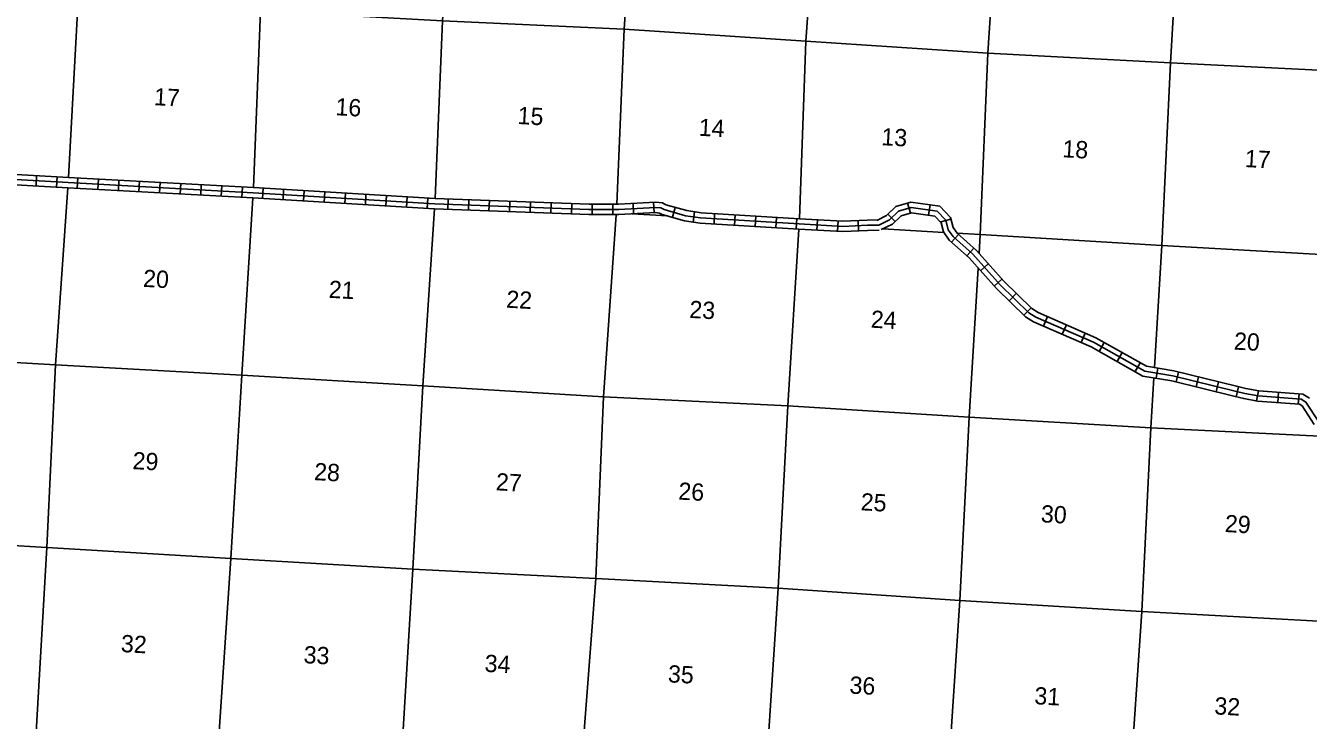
# Model space of a CAD drawing. Extents: x 217414 to 876900, y 15644499 to 16802726.
# Drawn here: x 408367 to 445489, y 16525244 to 16545357 of the extents above; entities that cross this region are included whole.
import ezdxf

# ---------------------------------------------------------------- set-up
doc = ezdxf.new("R2010")
doc.units = 0
for name, color, linetype in [('L13', 7, 'Continuous'), ('L14', 7, 'Continuous'), ('L8', 7, 'Continuous')]:
    doc.layers.add(name, color=color, linetype=linetype)

msp = doc.modelspace()

# ---------------------------------------------------------------- linework, layer by layer
at = {"layer": 'L13'}
for p, q in [((425919, 16539908), (426945, 16539846)), ((433178, 16539475), (434936, 16539372))]:
    msp.add_line(p, q, dxfattribs=at)
for points in [[(420217, 16540351), (420427, 16545500), (420796, 16550833), (421007, 16556023), (421341, 16561315), (421693, 16566651)], [(425475, 16540184), (425690, 16545259), (426031, 16550526), (426268, 16555740), (426585, 16561033), (426945, 16566288)], [(430762, 16539767), (430948, 16544909), (431320, 16550149), (431512, 16555449), (431861, 16560732), (432230, 16565907)], [(409608, 16540965), (409891, 16546110), (410231, 16551360), (410464, 16556666), (410780, 16561934), (411050, 16565513)], [(435958, 16538761), (435991, 16539310), (436213, 16544558), (436564, 16549858), (436863, 16555127), (437180, 16560429), (437478, 16565726)], [(414958, 16540668), (415166, 16545784), (415499, 16551051), (415749, 16556356), (416114, 16561605), (416373, 16565386)], [(441038, 16535458), (441250, 16538993), (441500, 16544282), (441808, 16549567), (442006, 16554842), (442352, 16560209), (442698, 16565284)], [(448134, 16543950), (446762, 16544024), (441500, 16544282), (436213, 16544558), (430948, 16544909), (425690, 16545259), (420427, 16545500), (415166, 16545784), (409891, 16546110), (404638, 16546376), (400919, 16546605)], [(408673, 16524906), (408984, 16530244), (409233, 16535533), (409589, 16540665)], [(413951, 16524632), (414301, 16529932), (414627, 16535234), (414942, 16540369)], [(419253, 16524330), (419569, 16529624), (419861, 16534927), (420201, 16540052)], [(424463, 16524050), (424864, 16529355), (425087, 16534612), (425460, 16539883)], [(429799, 16523754), (430142, 16529071), (430424, 16534350), (430747, 16539467)], [(435322, 16539349), (435991, 16539310), (441250, 16538993), (446535, 16538692), (451824, 16538457), (457075, 16538158), (462316, 16537817), (467639, 16537589), (472889, 16537273), (478124, 16536966), (483486, 16536694), (488664, 16536423), (493927, 16536190), (499202, 16535864), (504481, 16535605), (509759, 16535329), (512575, 16535182)], [(435059, 16523462), (435407, 16528712), (435675, 16534025), (435933, 16538339)], [(445823, 16533469), (440934, 16533716), (435675, 16534025), (430424, 16534350), (425087, 16534612), (419861, 16534927), (414627, 16535234), (409233, 16535533), (404049, 16535837), (402780, 16535909)], [(440311, 16523163), (440666, 16528395), (440934, 16533716), (441020, 16535157)], [(351178, 16533608), (361549, 16533050), (366883, 16532729), (372141, 16532379), (377402, 16532104), (382644, 16531788), (387904, 16531488), (393201, 16531102), (398390, 16530881), (403758, 16530559), (408984, 16530244), (414301, 16529932), (419569, 16529624), (424864, 16529355), (430142, 16529071), (435407, 16528712), (440666, 16528395), (445969, 16528110), (451236, 16527944), (455331, 16527697)]]:
    msp.add_lwpolyline(points, dxfattribs=at)
at = {"layer": 'L8'}
for p, q in [((408668, 16540719), (408685, 16541016)), ((409264, 16540685), (409281, 16540982)), ((409860, 16540651), (409876, 16540949)), ((410455, 16540618), (410472, 16540916)), ((411051, 16540585), (411068, 16540883)), ((411647, 16540552), (411663, 16540850)), ((412242, 16540519), (412259, 16540817)), ((412838, 16540486), (412855, 16540784)), ((413434, 16540453), (413450, 16540751)), ((414029, 16540420), (414046, 16540718)), ((414625, 16540387), (414642, 16540685)), ((415220, 16540353), (415238, 16540650)), ((415816, 16540317), (415833, 16540615)), ((416411, 16540281), (416429, 16540579)), ((417007, 16540245), (417024, 16540543)), ((417602, 16540209), (417620, 16540507)), ((418198, 16540173), (418216, 16540471)), ((418793, 16540137), (418811, 16540435)), ((419389, 16540102), (419407, 16540399)), ((419984, 16540066), (420002, 16540364)), ((420583, 16540038), (420595, 16540336)), ((421180, 16540016), (421191, 16540314)), ((421776, 16539994), (421787, 16540292)), ((422372, 16539971), (422383, 16540270)), ((422968, 16539949), (422979, 16540247)), ((423564, 16539927), (423575, 16540225)), ((424160, 16539905), (424172, 16540203)), ((424763, 16539886), (424762, 16540184)), ((425359, 16539888), (425358, 16540186)), ((425963, 16539911), (425947, 16540209)), ((426559, 16539944), (426542, 16540242)), ((427083, 16539808), (427164, 16540095)), ((427681, 16539670), (427727, 16539965)), ((428289, 16539615), (428306, 16539913)), ((433529, 16539687), (433323, 16539903)), ((433974, 16539933), (433891, 16540219)), ((434500, 16539870), (434543, 16540165)), ((428884, 16539579), (428902, 16539877)), ((429480, 16539544), (429497, 16539842)), ((430075, 16539508), (430093, 16539806)), ((430671, 16539473), (430688, 16539770)), ((431267, 16539439), (431284, 16539736)), ((431862, 16539405), (431879, 16539703)), ((432474, 16539418), (432460, 16539716)), ((434853, 16539678), (435141, 16539756)), ((435165, 16539088), (435365, 16539309)), ((435609, 16538689), (435809, 16538911)), ((436002, 16538263), (436225, 16538461)), ((436400, 16537818), (436623, 16538017)), ((436829, 16537390), (437038, 16537603)), ((437256, 16536972), (437464, 16537186)), ((437822, 16536659), (437941, 16536932)), ((438368, 16536420), (438488, 16536693)), ((438915, 16536181), (439034, 16536454)), ((439436, 16535924), (439582, 16536184)), ((439956, 16535632), (440102, 16535891)), ((440476, 16535339), (440622, 16535599)), ((441085, 16535146), (441135, 16535441)), ((441661, 16535040), (441732, 16535329)), ((442240, 16534898), (442311, 16535187)), ((442820, 16534755), (442891, 16535045)), ((443401, 16534613), (443469, 16534904)), ((443992, 16534493), (444046, 16534787)), ((444603, 16534444), (444625, 16534741)), ((445198, 16534399), (445220, 16534696))]:
    msp.add_line(p, q, dxfattribs=at)
for points in [[(433063, 16539585), (432728, 16539579), (432015, 16539546), (430757, 16539617), (427900, 16539788), (427468, 16539854), (426843, 16540031), (426753, 16540078), (426595, 16540095), (425530, 16540037), (424669, 16540035), (420211, 16540202), (414952, 16540518), (409599, 16540815), (404373, 16541113), (399679, 16541405), (399268, 16541228), (399065, 16541181)], [(433060, 16539735), (432723, 16539729), (432016, 16539696), (430765, 16539767), (427916, 16539937), (427500, 16540001), (426898, 16540171), (426798, 16540224), (426599, 16540245), (425526, 16540187), (424672, 16540185), (420218, 16540351), (414960, 16540668), (409608, 16540965), (404382, 16541263), (399653, 16541557), (399238, 16541378)], [(433066, 16539435), (432733, 16539429), (432014, 16539395), (430748, 16539467), (427884, 16539638), (427436, 16539707), (426787, 16539891), (426709, 16539932), (426591, 16539945), (425535, 16539887), (424666, 16539885), (420203, 16540052), (414943, 16540368), (409591, 16540665), (404364, 16540963), (399706, 16541253), (399315, 16541084), (399206, 16541059)], [(445526, 16534570), (445328, 16534689), (444060, 16534785), (443683, 16534855), (443406, 16534919), (441596, 16535364), (440804, 16535497), (439337, 16536323), (437674, 16537050), (437487, 16537164), (436678, 16537956), (435881, 16538847), (435323, 16539348), (435208, 16539513), (435129, 16539805), (434821, 16540126), (433984, 16540247), (433552, 16540122), (433277, 16539860), (432996, 16539719)], [(445788, 16533887), (445419, 16534459), (445281, 16534542), (444041, 16534636), (443652, 16534708), (443371, 16534774), (441565, 16535217), (440753, 16535354), (439270, 16536189), (437605, 16536917), (437395, 16537045), (436570, 16537852), (435775, 16538741), (435210, 16539248), (435070, 16539448), (434994, 16539729), (434749, 16539985), (433994, 16540094), (433629, 16539988), (433364, 16539736), (433063, 16539585)], [(445657, 16533813), (445312, 16534349), (445235, 16534395), (444022, 16534487), (443621, 16534561), (443336, 16534628), (441535, 16535070), (440703, 16535210), (439203, 16536054), (437535, 16536783), (437302, 16536926), (436461, 16537748), (435669, 16538634), (435096, 16539148), (434932, 16539384), (434859, 16539652), (434676, 16539844), (434005, 16539940), (433706, 16539854), (433451, 16539612), (433130, 16539451)]]:
    msp.add_lwpolyline(points, dxfattribs=at)

# ---------------------------------------------------------------- texts
at = {"layer": 'L14'}
for s, p in [('17', (412072, 16543056)), ('16', (417325, 16542764)), ('15', (422595, 16542511)), ('14', (427838, 16542170)), ('13', (433122, 16541897)), ('18', (438361, 16541548)), ('17', (443639, 16541265)), ('20', (411756, 16537796)), ('21', (417129, 16537479)), ('22', (422266, 16537193)), ('23', (427565, 16536897)), ('24', (432817, 16536614)), ('20', (443326, 16535980)), ('29', (411452, 16532519)), ('28', (416706, 16532201)), ('27', (421966, 16531906)), ('26', (427247, 16531637)), ('25', (432525, 16531327)), ('30', (437740, 16530980)), ('29', (443063, 16530698)), ('32', (411114, 16527224)), ('33', (416402, 16526902)), ('34', (421640, 16526651)), ('35', (426946, 16526347)), ('36', (432200, 16526022)), ('31', (437551, 16525713)), ('32', (442759, 16525420))]:
    msp.add_text(s, height=500, rotation=356.7853, dxfattribs=at).set_placement(p)

doc.saveas('drawing.dxf')
